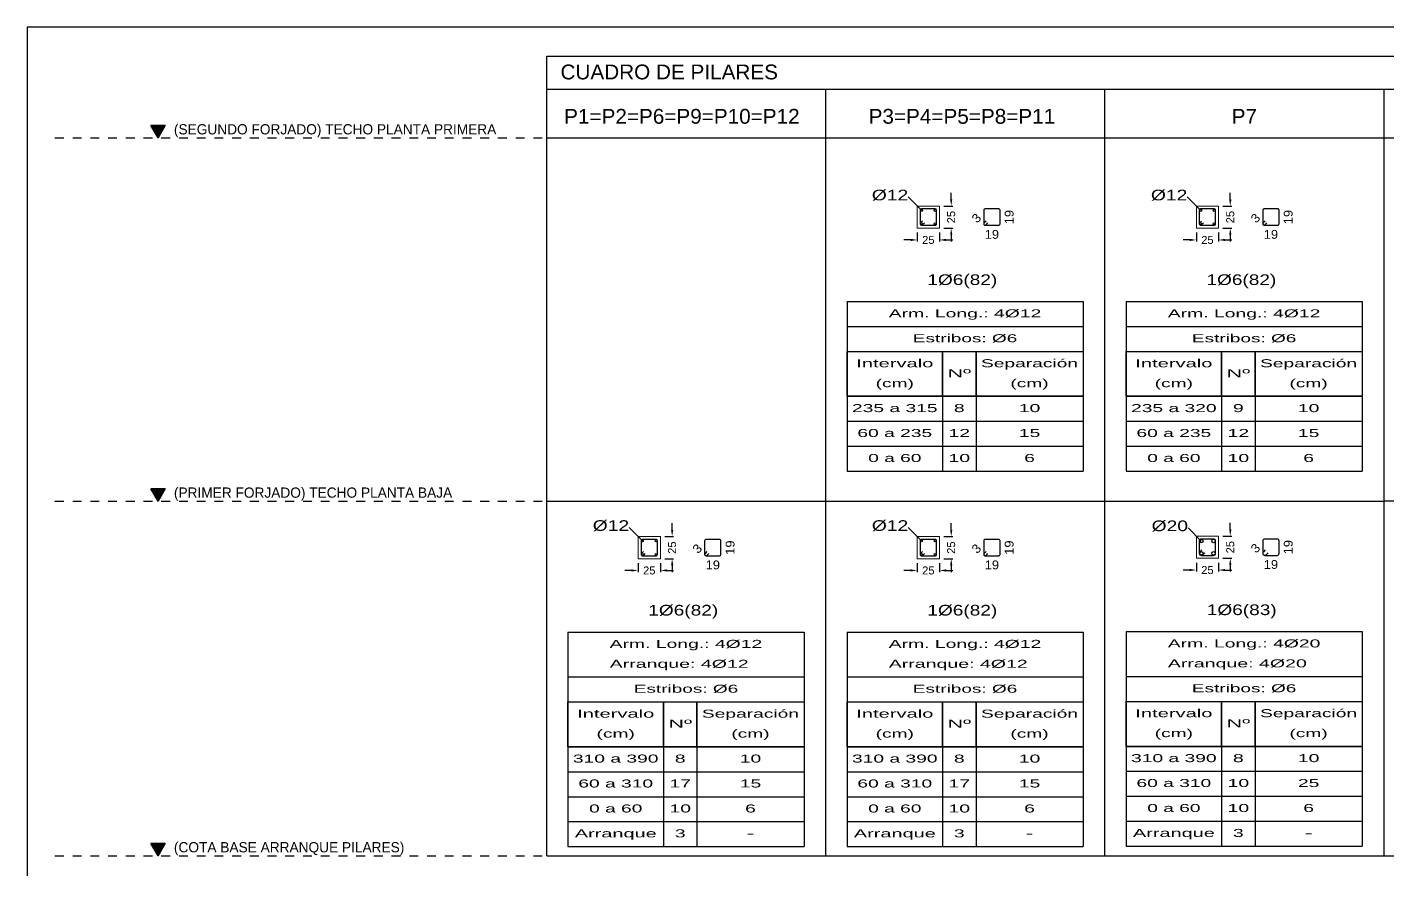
# Model space of a CAD drawing. Extents: x 2455 to 9764, y -806 to 181.
# Drawn here: x 4817.72 to 4833.08, y -488.12 to -478.61 of the extents above; entities that cross this region are included whole.
import ezdxf
from ezdxf.enums import TextEntityAlignment as Align

# ---------------------------------------------------------------- set-up
doc = ezdxf.new("R2010")
doc.units = 0
doc.header["$LTSCALE"] = 0.2
doc.header["$MEASUREMENT"] = 0
doc.linetypes.add('PUNTOS2', pattern=[0.125, 0, -0.125])
doc.linetypes.add('RAYITAS', pattern=[0.375, 0.25, -0.125])
doc.layers.add('01_cartela', color=6, linetype='CONTINUOUS', plot=False)
for name, color, linetype in [('01_cotas', 4, 'CONTINUOUS'), ('01_proyección', 4, 'RAYITAS'), ('01_textos', 7, 'CONTINUOUS'), ('ARM_LONGITUDINAL_Ø12', 4, 'CONTINUOUS'), ('ARM_TRANSVERSAL_REFERENCIA', 4, 'CONTINUOUS'), ('ARM_TRANSVERSAL_Ø6', 4, 'CONTINUOUS'), ('CUADRO_LINEAS', 7, 'CONTINUOUS'), ('PILCPSECC_ARM_LONG_REFERENCIA', 106, 'CONTINUOUS')]:
    doc.layers.add(name, color=color, linetype=linetype)
for name, color, linetype, lineweight in [('SECC_COTAS', 2, 'CONTINUOUS', 9), ('SECC_HORMIGON', 1, 'CONTINUOUS', 9), ('SECC_TEXTO_DE_COTAS', 122, 'CONTINUOUS', 9)]:
    doc.layers.add(name, color=color, linetype=linetype, lineweight=lineweight)
doc.styles.add('Century Gothic', font='', dxfattribs={"height": 2})
doc.styles.add('Estilo1', font='swissel.ttf')
doc.styles.add('NIEVES2', font='sanss___.ttf')
doc.styles.add('ROMANS', font='romans')
doc.styles.get('Century Gothic').set_extended_font_data('Century Gothic')
doc.dimstyles.new('DECIMAL-50', dxfattribs={"dimtxt": 0.08, "dimasz": 0.15, "dimexe": 0.05, "dimexo": 0.05, "dimgap": 0.09, "dimtad": 0, "dimzin": 0, "dimdsep": 46, "dimtxsty": 'ROMANS', "dimblk": 'DOTSMALL', "dimcen": 0.09, "dimclrt": 7, "dimadec": 0, "dimazin": 0, "dimtfac": 1.38, "dimtix": 1, "dimtofl": 0, "dimtmove": 2, "dimatfit": 3, "dimldrblk": 'OBLIQUE', "dimfxl": 1, "dimtolj": 1, "dimtzin": 0, "dimarcsym": 0})

# ---------------------------------------------------------------- blocks, each defined once
blk = doc.blocks.new('*D752')
at = {"layer": '01_cotas', "color": 0, "linetype": 'PUNTOS2', "lineweight": -2, "transparency": 16777216}
for p, q in [((4824.615, -484.659), (4824.615, -484.792)), ((4824.865, -484.659), (4824.865, -484.792))]:
    blk.add_line(p, q, dxfattribs=at)
at = {"layer": '01_cotas', "color": 0, "lineweight": -2, "transparency": 16777216}
for p, q in [((4824.54, -484.742), (4824.465, -484.742)), ((4824.94, -484.742), (4825.015, -484.742))]:
    blk.add_line(p, q, dxfattribs=at)
at = {"layer": '01_cotas', "color": 0, "transparency": 16777216}
for points in [[(4824.54, -484.729), (4824.54, -484.754), (4824.615, -484.742)], [(4824.94, -484.729), (4824.94, -484.754), (4824.865, -484.742)]]:
    blk.add_solid(points, dxfattribs=at)
at = {"layer": '01_cotas', "color": 5, "transparency": 16777216, "insert": (4824.74, -484.742), "char_height": 0.09, "attachment_point": 5, "style": 'Estilo1'}
blk.add_mtext('\\A1;25', dxfattribs=at)
blk = doc.blocks.new('*D753')
at = {"layer": '01_cotas', "color": 0, "lineweight": -2, "transparency": 16777216}
for p, q in [((4824.998, -484.284), (4824.998, -484.209)), ((4824.998, -484.684), (4824.998, -484.759))]:
    blk.add_line(p, q, dxfattribs=at)
at = {"layer": '01_cotas', "color": 0, "linetype": 'PUNTOS2', "lineweight": -2, "transparency": 16777216}
for p, q in [((4824.915, -484.359), (4825.048, -484.359)), ((4824.915, -484.609), (4825.048, -484.609))]:
    blk.add_line(p, q, dxfattribs=at)
at = {"layer": '01_cotas', "color": 0, "transparency": 16777216}
for points in [[(4824.986, -484.284), (4825.011, -484.284), (4824.998, -484.359)], [(4824.986, -484.684), (4825.011, -484.684), (4824.998, -484.609)]]:
    blk.add_solid(points, dxfattribs=at)
at = {"layer": '01_cotas', "color": 5, "transparency": 16777216, "insert": (4824.998, -484.484), "char_height": 0.09, "attachment_point": 5, "rotation": 90, "style": 'Estilo1'}
blk.add_mtext('\\A1;25', dxfattribs=at)
blk = doc.blocks.new('*D754')
at = {"layer": '01_cotas', "color": 0, "linetype": 'PUNTOS2', "lineweight": -2, "transparency": 16777216}
for p, q in [((4827.765, -484.659), (4827.765, -484.792)), ((4828.015, -484.659), (4828.015, -484.792))]:
    blk.add_line(p, q, dxfattribs=at)
at = {"layer": '01_cotas', "color": 0, "lineweight": -2, "transparency": 16777216}
for p, q in [((4827.69, -484.742), (4827.615, -484.742)), ((4828.09, -484.742), (4828.165, -484.742))]:
    blk.add_line(p, q, dxfattribs=at)
at = {"layer": '01_cotas', "color": 0, "transparency": 16777216}
for points in [[(4827.69, -484.729), (4827.69, -484.754), (4827.765, -484.742)], [(4828.09, -484.729), (4828.09, -484.754), (4828.015, -484.742)]]:
    blk.add_solid(points, dxfattribs=at)
at = {"layer": '01_cotas', "color": 5, "transparency": 16777216, "insert": (4827.89, -484.742), "char_height": 0.09, "attachment_point": 5, "style": 'Estilo1'}
blk.add_mtext('\\A1;25', dxfattribs=at)
blk = doc.blocks.new('*D755')
at = {"layer": '01_cotas', "color": 0, "lineweight": -2, "transparency": 16777216}
for p, q in [((4828.148, -484.284), (4828.148, -484.209)), ((4828.148, -484.684), (4828.148, -484.759))]:
    blk.add_line(p, q, dxfattribs=at)
at = {"layer": '01_cotas', "color": 0, "linetype": 'PUNTOS2', "lineweight": -2, "transparency": 16777216}
for p, q in [((4828.065, -484.359), (4828.198, -484.359)), ((4828.065, -484.609), (4828.198, -484.609))]:
    blk.add_line(p, q, dxfattribs=at)
at = {"layer": '01_cotas', "color": 0, "transparency": 16777216}
for points in [[(4828.136, -484.284), (4828.161, -484.284), (4828.148, -484.359)], [(4828.136, -484.684), (4828.161, -484.684), (4828.148, -484.609)]]:
    blk.add_solid(points, dxfattribs=at)
at = {"layer": '01_cotas', "color": 5, "transparency": 16777216, "insert": (4828.148, -484.484), "char_height": 0.09, "attachment_point": 5, "rotation": 90, "style": 'Estilo1'}
blk.add_mtext('\\A1;25', dxfattribs=at)
blk = doc.blocks.new('*D756')
at = {"layer": '01_cotas', "color": 0, "linetype": 'PUNTOS2', "lineweight": -2, "transparency": 16777216}
for p, q in [((4830.915, -484.654), (4830.915, -484.787)), ((4831.165, -484.654), (4831.165, -484.787))]:
    blk.add_line(p, q, dxfattribs=at)
at = {"layer": '01_cotas', "color": 0, "lineweight": -2, "transparency": 16777216}
for p, q in [((4830.84, -484.737), (4830.765, -484.737)), ((4831.24, -484.737), (4831.315, -484.737))]:
    blk.add_line(p, q, dxfattribs=at)
at = {"layer": '01_cotas', "color": 0, "transparency": 16777216}
for points in [[(4830.84, -484.724), (4830.84, -484.749), (4830.915, -484.737)], [(4831.24, -484.724), (4831.24, -484.749), (4831.165, -484.737)]]:
    blk.add_solid(points, dxfattribs=at)
at = {"layer": '01_cotas', "color": 5, "transparency": 16777216, "insert": (4831.04, -484.737), "char_height": 0.09, "attachment_point": 5, "style": 'Estilo1'}
blk.add_mtext('\\A1;25', dxfattribs=at)
blk = doc.blocks.new('*D757')
at = {"layer": '01_cotas', "color": 0, "lineweight": -2, "transparency": 16777216}
for p, q in [((4831.298, -484.279), (4831.298, -484.204)), ((4831.298, -484.679), (4831.298, -484.754))]:
    blk.add_line(p, q, dxfattribs=at)
at = {"layer": '01_cotas', "color": 0, "linetype": 'PUNTOS2', "lineweight": -2, "transparency": 16777216}
for p, q in [((4831.215, -484.354), (4831.348, -484.354)), ((4831.215, -484.604), (4831.348, -484.604))]:
    blk.add_line(p, q, dxfattribs=at)
at = {"layer": '01_cotas', "color": 0, "transparency": 16777216}
for points in [[(4831.286, -484.279), (4831.311, -484.279), (4831.298, -484.354)], [(4831.286, -484.679), (4831.311, -484.679), (4831.298, -484.604)]]:
    blk.add_solid(points, dxfattribs=at)
at = {"layer": '01_cotas', "color": 5, "transparency": 16777216, "insert": (4831.298, -484.479), "char_height": 0.09, "attachment_point": 5, "rotation": 90, "style": 'Estilo1'}
blk.add_mtext('\\A1;25', dxfattribs=at)
blk = doc.blocks.new('*D758')
at = {"layer": '01_cotas', "color": 0, "linetype": 'PUNTOS2', "lineweight": -2, "transparency": 16777216}
for p, q in [((4827.765, -480.93), (4827.765, -481.063)), ((4828.015, -480.93), (4828.015, -481.063))]:
    blk.add_line(p, q, dxfattribs=at)
at = {"layer": '01_cotas', "color": 0, "lineweight": -2, "transparency": 16777216}
for p, q in [((4827.69, -481.013), (4827.615, -481.013)), ((4828.09, -481.013), (4828.165, -481.013))]:
    blk.add_line(p, q, dxfattribs=at)
at = {"layer": '01_cotas', "color": 0, "transparency": 16777216}
for points in [[(4827.69, -481), (4827.69, -481.025), (4827.765, -481.013)], [(4828.09, -481), (4828.09, -481.025), (4828.015, -481.013)]]:
    blk.add_solid(points, dxfattribs=at)
at = {"layer": '01_cotas', "color": 5, "transparency": 16777216, "insert": (4827.89, -481.013), "char_height": 0.09, "attachment_point": 5, "style": 'Estilo1'}
blk.add_mtext('\\A1;25', dxfattribs=at)
blk = doc.blocks.new('*D759')
at = {"layer": '01_cotas', "color": 0, "lineweight": -2, "transparency": 16777216}
for p, q in [((4828.148, -480.555), (4828.148, -480.48)), ((4828.148, -480.955), (4828.148, -481.03))]:
    blk.add_line(p, q, dxfattribs=at)
at = {"layer": '01_cotas', "color": 0, "linetype": 'PUNTOS2', "lineweight": -2, "transparency": 16777216}
for p, q in [((4828.065, -480.63), (4828.198, -480.63)), ((4828.065, -480.88), (4828.198, -480.88))]:
    blk.add_line(p, q, dxfattribs=at)
at = {"layer": '01_cotas', "color": 0, "transparency": 16777216}
for points in [[(4828.136, -480.555), (4828.161, -480.555), (4828.148, -480.63)], [(4828.136, -480.955), (4828.161, -480.955), (4828.148, -480.88)]]:
    blk.add_solid(points, dxfattribs=at)
at = {"layer": '01_cotas', "color": 5, "transparency": 16777216, "insert": (4828.148, -480.755), "char_height": 0.09, "attachment_point": 5, "rotation": 90, "style": 'Estilo1'}
blk.add_mtext('\\A1;25', dxfattribs=at)
blk = doc.blocks.new('*D760')
at = {"layer": '01_cotas', "color": 0, "linetype": 'PUNTOS2', "lineweight": -2, "transparency": 16777216}
for p, q in [((4830.915, -480.93), (4830.915, -481.063)), ((4831.165, -480.93), (4831.165, -481.063))]:
    blk.add_line(p, q, dxfattribs=at)
at = {"layer": '01_cotas', "color": 0, "lineweight": -2, "transparency": 16777216}
for p, q in [((4830.84, -481.013), (4830.765, -481.013)), ((4831.24, -481.013), (4831.315, -481.013))]:
    blk.add_line(p, q, dxfattribs=at)
at = {"layer": '01_cotas', "color": 0, "transparency": 16777216}
for points in [[(4830.84, -481), (4830.84, -481.025), (4830.915, -481.013)], [(4831.24, -481), (4831.24, -481.025), (4831.165, -481.013)]]:
    blk.add_solid(points, dxfattribs=at)
at = {"layer": '01_cotas', "color": 5, "transparency": 16777216, "insert": (4831.04, -481.013), "char_height": 0.09, "attachment_point": 5, "style": 'Estilo1'}
blk.add_mtext('\\A1;25', dxfattribs=at)
blk = doc.blocks.new('*D761')
at = {"layer": '01_cotas', "color": 0, "lineweight": -2, "transparency": 16777216}
for p, q in [((4831.298, -480.555), (4831.298, -480.48)), ((4831.298, -480.955), (4831.298, -481.03))]:
    blk.add_line(p, q, dxfattribs=at)
at = {"layer": '01_cotas', "color": 0, "linetype": 'PUNTOS2', "lineweight": -2, "transparency": 16777216}
for p, q in [((4831.215, -480.63), (4831.348, -480.63)), ((4831.215, -480.88), (4831.348, -480.88))]:
    blk.add_line(p, q, dxfattribs=at)
at = {"layer": '01_cotas', "color": 0, "transparency": 16777216}
for points in [[(4831.286, -480.555), (4831.311, -480.555), (4831.298, -480.63)], [(4831.286, -480.955), (4831.311, -480.955), (4831.298, -480.88)]]:
    blk.add_solid(points, dxfattribs=at)
at = {"layer": '01_cotas', "color": 5, "transparency": 16777216, "insert": (4831.298, -480.755), "char_height": 0.09, "attachment_point": 5, "rotation": 90, "style": 'Estilo1'}
blk.add_mtext('\\A1;25', dxfattribs=at)

msp = doc.modelspace()

# ---------------------------------------------------------------- hatches: boundary and pattern name
at = {"layer": '01_textos', "ltscale": 0.01}
for points in [[(4819.195, -479.861), (4819.114, -479.721), (4819.275, -479.721)], [(4819.195, -479.861), (4819.114, -479.721), (4819.275, -479.721)], [(4819.195, -479.861), (4819.275, -479.721), (4819.114, -479.721)], [(4819.195, -483.96), (4819.114, -483.82), (4819.275, -483.82)], [(4819.195, -483.96), (4819.114, -483.82), (4819.275, -483.82)], [(4819.195, -483.96), (4819.275, -483.82), (4819.114, -483.82)], [(4819.195, -487.961), (4819.114, -487.821), (4819.275, -487.821)], [(4819.195, -487.961), (4819.114, -487.821), (4819.275, -487.821)], [(4819.195, -487.961), (4819.275, -487.821), (4819.114, -487.821)]]:
    msp.add_hatch(color=120, dxfattribs=at).paths.add_polyline_path(points)

# ---------------------------------------------------------------- linework, layer by layer
at = {"layer": '01_cartela', "color": 3}
msp.add_lwpolyline([(4817.719, -478.613), (4817.719, -500.148), (4848.357, -500.148), (4848.357, -478.613)], close=True, dxfattribs=at)
at = {"layer": '01_proyección', "color": 120}
for p, q in [((4818.032, -479.861), (4823.584, -479.861)), ((4818.032, -483.96), (4823.584, -483.96)), ((4818.032, -487.961), (4823.584, -487.961))]:
    msp.add_line(p, q, dxfattribs=at)
at = {"layer": '01_textos', "color": 120, "ltscale": 0.01}
for points in [[(4819.195, -479.861), (4819.114, -479.721), (4819.275, -479.721)], [(4819.195, -479.861), (4819.275, -479.721), (4819.114, -479.721)], [(4819.195, -483.96), (4819.114, -483.82), (4819.275, -483.82)], [(4819.195, -483.96), (4819.275, -483.82), (4819.114, -483.82)], [(4819.195, -487.961), (4819.114, -487.821), (4819.275, -487.821)], [(4819.195, -487.961), (4819.275, -487.821), (4819.114, -487.821)]]:
    msp.add_lwpolyline(points, close=True, dxfattribs=at)
at = {"layer": 'ARM_LONGITUDINAL_Ø12'}
for centre in [(4827.813, -480.678), (4827.967, -480.678), (4830.963, -480.678), (4831.117, -480.678), (4827.813, -480.832), (4827.967, -480.832), (4830.963, -480.832), (4831.117, -480.832), (4824.663, -484.407), (4824.817, -484.407), (4827.813, -484.407), (4827.967, -484.407), (4824.663, -484.561), (4824.817, -484.561), (4827.813, -484.561), (4827.967, -484.561)]:
    msp.add_circle(centre, 0.012, dxfattribs=at)
at = {"layer": 'ARM_TRANSVERSAL_REFERENCIA', "color": 5}
for p, q in [((4826.972, -481.708), (4829.637, -481.708)), ((4826.972, -481.708), (4826.972, -483.621)), ((4829.637, -481.708), (4829.637, -483.621)), ((4830.122, -481.708), (4832.787, -481.708)), ((4830.122, -481.708), (4830.122, -483.621)), ((4832.787, -481.708), (4832.787, -483.621)), ((4826.972, -481.989), (4829.637, -481.989)), ((4830.122, -481.989), (4832.787, -481.989)), ((4826.972, -482.271), (4829.637, -482.271)), ((4826.972, -482.271), (4826.972, -483.621)), ((4826.972, -482.271), (4829.637, -482.271)), ((4828.05, -482.271), (4828.05, -483.621)), ((4828.428, -482.271), (4828.428, -483.621)), ((4829.637, -482.271), (4829.637, -483.621)), ((4830.122, -482.271), (4832.787, -482.271)), ((4830.122, -482.271), (4830.122, -483.621)), ((4830.122, -482.271), (4832.787, -482.271)), ((4831.2, -482.271), (4831.2, -483.621)), ((4831.578, -482.271), (4831.578, -483.621)), ((4832.787, -482.271), (4832.787, -483.621)), ((4826.972, -482.777), (4829.637, -482.777)), ((4830.122, -482.777), (4832.787, -482.777)), ((4826.972, -483.059), (4829.637, -483.059)), ((4830.122, -483.059), (4832.787, -483.059)), ((4826.972, -483.34), (4829.637, -483.34)), ((4830.122, -483.34), (4832.787, -483.34)), ((4826.972, -483.621), (4829.637, -483.621)), ((4826.972, -483.621), (4829.637, -483.621)), ((4830.122, -483.621), (4832.787, -483.621)), ((4830.122, -483.621), (4832.787, -483.621)), ((4823.822, -485.437), (4826.487, -485.437)), ((4823.822, -485.437), (4823.822, -487.856)), ((4826.487, -485.437), (4826.487, -487.856)), ((4826.972, -485.437), (4829.637, -485.437)), ((4826.972, -485.437), (4826.972, -487.856)), ((4829.637, -485.437), (4829.637, -487.856)), ((4830.122, -485.432), (4832.787, -485.432)), ((4830.122, -485.432), (4830.122, -487.851)), ((4832.787, -485.432), (4832.787, -487.851)), ((4823.822, -485.943), (4826.487, -485.943)), ((4826.972, -485.943), (4829.637, -485.943)), ((4830.122, -485.938), (4832.787, -485.938)), ((4823.822, -486.225), (4826.487, -486.225)), ((4823.822, -486.225), (4823.822, -487.856)), ((4823.822, -486.225), (4826.487, -486.225)), ((4824.9, -486.225), (4824.9, -487.856)), ((4825.278, -486.225), (4825.278, -487.856)), ((4826.487, -486.225), (4826.487, -487.856)), ((4826.972, -486.225), (4829.637, -486.225)), ((4826.972, -486.225), (4826.972, -487.856)), ((4826.972, -486.225), (4829.637, -486.225)), ((4828.05, -486.225), (4828.05, -487.856)), ((4828.428, -486.225), (4828.428, -487.856)), ((4829.637, -486.225), (4829.637, -487.856)), ((4830.122, -486.22), (4832.787, -486.22)), ((4830.122, -486.22), (4830.122, -487.851)), ((4830.122, -486.22), (4832.787, -486.22)), ((4831.2, -486.22), (4831.2, -487.851)), ((4831.578, -486.22), (4831.578, -487.851)), ((4832.787, -486.22), (4832.787, -487.851)), ((4823.822, -486.731), (4826.487, -486.731)), ((4826.972, -486.731), (4829.637, -486.731)), ((4830.122, -486.726), (4832.787, -486.726)), ((4823.822, -487.012), (4826.487, -487.012)), ((4826.972, -487.012), (4829.637, -487.012)), ((4830.122, -487.007), (4832.787, -487.007)), ((4830.122, -487.289), (4832.787, -487.289)), ((4823.822, -487.294), (4826.487, -487.294)), ((4826.972, -487.294), (4829.637, -487.294)), ((4823.822, -487.575), (4826.487, -487.575)), ((4826.972, -487.575), (4829.637, -487.575)), ((4830.122, -487.57), (4832.787, -487.57)), ((4823.822, -487.856), (4826.487, -487.856)), ((4823.822, -487.856), (4826.487, -487.856)), ((4826.972, -487.856), (4829.637, -487.856)), ((4826.972, -487.856), (4829.637, -487.856)), ((4830.122, -487.851), (4832.787, -487.851)), ((4830.122, -487.851), (4832.787, -487.851))]:
    msp.add_line(p, q, dxfattribs=at)
for points in [[(4826.972, -482.271), (4828.05, -482.271), (4828.05, -482.777), (4826.972, -482.777)], [(4828.05, -482.271), (4828.428, -482.271), (4828.428, -482.777), (4828.05, -482.777)], [(4828.428, -482.271), (4829.637, -482.271), (4829.637, -482.777), (4828.428, -482.777)], [(4830.122, -482.271), (4831.2, -482.271), (4831.2, -482.777), (4830.122, -482.777)], [(4831.2, -482.271), (4831.578, -482.271), (4831.578, -482.777), (4831.2, -482.777)], [(4831.578, -482.271), (4832.787, -482.271), (4832.787, -482.777), (4831.578, -482.777)], [(4823.822, -486.225), (4824.9, -486.225), (4824.9, -486.731), (4823.822, -486.731)], [(4824.9, -486.225), (4825.278, -486.225), (4825.278, -486.731), (4824.9, -486.731)], [(4825.278, -486.225), (4826.487, -486.225), (4826.487, -486.731), (4825.278, -486.731)], [(4826.972, -486.225), (4828.05, -486.225), (4828.05, -486.731), (4826.972, -486.731)], [(4828.05, -486.225), (4828.428, -486.225), (4828.428, -486.731), (4828.05, -486.731)], [(4828.428, -486.225), (4829.637, -486.225), (4829.637, -486.731), (4828.428, -486.731)], [(4830.122, -486.22), (4831.2, -486.22), (4831.2, -486.726), (4830.122, -486.726)], [(4831.2, -486.22), (4831.578, -486.22), (4831.578, -486.726), (4831.2, -486.726)], [(4831.578, -486.22), (4832.787, -486.22), (4832.787, -486.726), (4831.578, -486.726)]]:
    msp.add_lwpolyline(points, close=True, dxfattribs=at)
at = {"layer": 'ARM_TRANSVERSAL_Ø6'}
for points in [[(4827.824, -480.8), (4827.803, -480.821), (4827.801, -480.824), (4827.799, -480.826), (4827.799, -480.829), (4827.798, -480.832), (4827.799, -480.835), (4827.799, -480.838), (4827.801, -480.84), (4827.803, -480.842), (4827.805, -480.844), (4827.808, -480.846), (4827.81, -480.847), (4827.813, -480.847), (4827.967, -480.847), (4827.973, -480.846), (4827.978, -480.842), (4827.981, -480.838), (4827.982, -480.832), (4827.982, -480.678), (4827.981, -480.672), (4827.978, -480.667), (4827.973, -480.664), (4827.967, -480.663), (4827.813, -480.663), (4827.808, -480.664), (4827.803, -480.667), (4827.799, -480.672), (4827.798, -480.678), (4827.798, -480.832), (4827.799, -480.835), (4827.799, -480.838), (4827.801, -480.84), (4827.803, -480.842), (4827.805, -480.844), (4827.808, -480.846), (4827.81, -480.847), (4827.813, -480.847), (4827.816, -480.847), (4827.819, -480.846), (4827.822, -480.844), (4827.824, -480.842), (4827.845, -480.821)], [(4828.541, -480.8), (4828.52, -480.821), (4828.518, -480.824), (4828.516, -480.826), (4828.516, -480.829), (4828.515, -480.832), (4828.516, -480.835), (4828.516, -480.838), (4828.518, -480.84), (4828.52, -480.842), (4828.522, -480.844), (4828.525, -480.846), (4828.527, -480.847), (4828.53, -480.847), (4828.684, -480.847), (4828.69, -480.846), (4828.695, -480.842), (4828.698, -480.838), (4828.699, -480.832), (4828.699, -480.678), (4828.698, -480.672), (4828.695, -480.667), (4828.69, -480.664), (4828.684, -480.663), (4828.53, -480.663), (4828.525, -480.664), (4828.52, -480.667), (4828.516, -480.672), (4828.515, -480.678), (4828.515, -480.832), (4828.516, -480.835), (4828.516, -480.838), (4828.518, -480.84), (4828.52, -480.842), (4828.522, -480.844), (4828.525, -480.846), (4828.527, -480.847), (4828.53, -480.847), (4828.533, -480.847), (4828.536, -480.846), (4828.539, -480.844), (4828.541, -480.842), (4828.562, -480.821)], [(4830.974, -480.8), (4830.953, -480.821), (4830.951, -480.824), (4830.949, -480.826), (4830.949, -480.829), (4830.948, -480.832), (4830.949, -480.835), (4830.949, -480.838), (4830.951, -480.84), (4830.953, -480.842), (4830.955, -480.844), (4830.958, -480.846), (4830.96, -480.847), (4830.963, -480.847), (4831.117, -480.847), (4831.123, -480.846), (4831.128, -480.842), (4831.131, -480.838), (4831.132, -480.832), (4831.132, -480.678), (4831.131, -480.672), (4831.128, -480.667), (4831.123, -480.664), (4831.117, -480.663), (4830.963, -480.663), (4830.958, -480.664), (4830.953, -480.667), (4830.949, -480.672), (4830.948, -480.678), (4830.948, -480.832), (4830.949, -480.835), (4830.949, -480.838), (4830.951, -480.84), (4830.953, -480.842), (4830.955, -480.844), (4830.958, -480.846), (4830.96, -480.847), (4830.963, -480.847), (4830.966, -480.847), (4830.969, -480.846), (4830.972, -480.844), (4830.974, -480.842), (4830.995, -480.821)], [(4831.691, -480.8), (4831.67, -480.821), (4831.668, -480.824), (4831.666, -480.826), (4831.666, -480.829), (4831.665, -480.832), (4831.666, -480.835), (4831.666, -480.838), (4831.668, -480.84), (4831.67, -480.842), (4831.672, -480.844), (4831.675, -480.846), (4831.677, -480.847), (4831.68, -480.847), (4831.834, -480.847), (4831.84, -480.846), (4831.845, -480.842), (4831.848, -480.838), (4831.849, -480.832), (4831.849, -480.678), (4831.848, -480.672), (4831.845, -480.667), (4831.84, -480.664), (4831.834, -480.663), (4831.68, -480.663), (4831.675, -480.664), (4831.67, -480.667), (4831.666, -480.672), (4831.665, -480.678), (4831.665, -480.832), (4831.666, -480.835), (4831.666, -480.838), (4831.668, -480.84), (4831.67, -480.842), (4831.672, -480.844), (4831.675, -480.846), (4831.677, -480.847), (4831.68, -480.847), (4831.683, -480.847), (4831.686, -480.846), (4831.689, -480.844), (4831.691, -480.842), (4831.712, -480.821)], [(4824.674, -484.529), (4824.653, -484.55), (4824.651, -484.552), (4824.649, -484.555), (4824.649, -484.558), (4824.648, -484.561), (4824.649, -484.564), (4824.649, -484.566), (4824.651, -484.569), (4824.653, -484.571), (4824.655, -484.573), (4824.658, -484.574), (4824.66, -484.575), (4824.663, -484.576), (4824.817, -484.576), (4824.823, -484.574), (4824.828, -484.571), (4824.831, -484.566), (4824.832, -484.561), (4824.832, -484.407), (4824.831, -484.401), (4824.828, -484.396), (4824.823, -484.393), (4824.817, -484.392), (4824.663, -484.392), (4824.658, -484.393), (4824.653, -484.396), (4824.649, -484.401), (4824.648, -484.407), (4824.648, -484.561), (4824.649, -484.564), (4824.649, -484.566), (4824.651, -484.569), (4824.653, -484.571), (4824.655, -484.573), (4824.658, -484.574), (4824.66, -484.575), (4824.663, -484.576), (4824.666, -484.575), (4824.669, -484.574), (4824.672, -484.573), (4824.674, -484.571), (4824.695, -484.55)], [(4825.391, -484.529), (4825.37, -484.55), (4825.368, -484.552), (4825.366, -484.555), (4825.366, -484.558), (4825.365, -484.561), (4825.366, -484.564), (4825.366, -484.566), (4825.368, -484.569), (4825.37, -484.571), (4825.372, -484.573), (4825.375, -484.574), (4825.377, -484.575), (4825.38, -484.576), (4825.534, -484.576), (4825.54, -484.574), (4825.545, -484.571), (4825.548, -484.566), (4825.549, -484.561), (4825.549, -484.407), (4825.548, -484.401), (4825.545, -484.396), (4825.54, -484.393), (4825.534, -484.392), (4825.38, -484.392), (4825.375, -484.393), (4825.37, -484.396), (4825.366, -484.401), (4825.365, -484.407), (4825.365, -484.561), (4825.366, -484.564), (4825.366, -484.566), (4825.368, -484.569), (4825.37, -484.571), (4825.372, -484.573), (4825.375, -484.574), (4825.377, -484.575), (4825.38, -484.576), (4825.383, -484.575), (4825.386, -484.574), (4825.389, -484.573), (4825.391, -484.571), (4825.412, -484.55)], [(4827.824, -484.529), (4827.803, -484.55), (4827.801, -484.552), (4827.799, -484.555), (4827.799, -484.558), (4827.798, -484.561), (4827.799, -484.564), (4827.799, -484.566), (4827.801, -484.569), (4827.803, -484.571), (4827.805, -484.573), (4827.808, -484.574), (4827.81, -484.575), (4827.813, -484.576), (4827.967, -484.576), (4827.973, -484.574), (4827.978, -484.571), (4827.981, -484.566), (4827.982, -484.561), (4827.982, -484.407), (4827.981, -484.401), (4827.978, -484.396), (4827.973, -484.393), (4827.967, -484.392), (4827.813, -484.392), (4827.808, -484.393), (4827.803, -484.396), (4827.799, -484.401), (4827.798, -484.407), (4827.798, -484.561), (4827.799, -484.564), (4827.799, -484.566), (4827.801, -484.569), (4827.803, -484.571), (4827.805, -484.573), (4827.808, -484.574), (4827.81, -484.575), (4827.813, -484.576), (4827.816, -484.575), (4827.819, -484.574), (4827.822, -484.573), (4827.824, -484.571), (4827.845, -484.55)], [(4828.541, -484.529), (4828.52, -484.55), (4828.518, -484.552), (4828.516, -484.555), (4828.516, -484.558), (4828.515, -484.561), (4828.516, -484.564), (4828.516, -484.566), (4828.518, -484.569), (4828.52, -484.571), (4828.522, -484.573), (4828.525, -484.574), (4828.527, -484.575), (4828.53, -484.576), (4828.684, -484.576), (4828.69, -484.574), (4828.695, -484.571), (4828.698, -484.566), (4828.699, -484.561), (4828.699, -484.407), (4828.698, -484.401), (4828.695, -484.396), (4828.69, -484.393), (4828.684, -484.392), (4828.53, -484.392), (4828.525, -484.393), (4828.52, -484.396), (4828.516, -484.401), (4828.515, -484.407), (4828.515, -484.561), (4828.516, -484.564), (4828.516, -484.566), (4828.518, -484.569), (4828.52, -484.571), (4828.522, -484.573), (4828.525, -484.574), (4828.527, -484.575), (4828.53, -484.576), (4828.533, -484.575), (4828.536, -484.574), (4828.539, -484.573), (4828.541, -484.571), (4828.562, -484.55)], [(4830.976, -484.51), (4830.955, -484.531), (4830.952, -484.535), (4830.95, -484.539), (4830.949, -484.543), (4830.948, -484.548), (4830.949, -484.552), (4830.95, -484.556), (4830.952, -484.56), (4830.955, -484.564), (4830.959, -484.567), (4830.962, -484.569), (4830.967, -484.57), (4830.971, -484.571), (4831.109, -484.571), (4831.118, -484.569), (4831.126, -484.564), (4831.131, -484.556), (4831.132, -484.548), (4831.132, -484.41), (4831.131, -484.401), (4831.126, -484.393), (4831.118, -484.388), (4831.109, -484.387), (4830.971, -484.387), (4830.962, -484.388), (4830.955, -484.393), (4830.95, -484.401), (4830.948, -484.41), (4830.948, -484.548), (4830.949, -484.552), (4830.95, -484.556), (4830.952, -484.56), (4830.955, -484.564), (4830.959, -484.567), (4830.962, -484.569), (4830.967, -484.57), (4830.971, -484.571), (4830.976, -484.57), (4830.98, -484.569), (4830.984, -484.567), (4830.988, -484.564), (4831.009, -484.543)], [(4831.693, -484.51), (4831.672, -484.531), (4831.669, -484.535), (4831.667, -484.539), (4831.666, -484.543), (4831.665, -484.548), (4831.666, -484.552), (4831.667, -484.556), (4831.669, -484.56), (4831.672, -484.564), (4831.676, -484.567), (4831.679, -484.569), (4831.684, -484.57), (4831.688, -484.571), (4831.826, -484.571), (4831.835, -484.569), (4831.843, -484.564), (4831.848, -484.556), (4831.849, -484.548), (4831.849, -484.41), (4831.848, -484.401), (4831.843, -484.393), (4831.835, -484.388), (4831.826, -484.387), (4831.688, -484.387), (4831.679, -484.388), (4831.672, -484.393), (4831.667, -484.401), (4831.665, -484.41), (4831.665, -484.548), (4831.666, -484.552), (4831.667, -484.556), (4831.669, -484.56), (4831.672, -484.564), (4831.676, -484.567), (4831.679, -484.569), (4831.684, -484.57), (4831.688, -484.571), (4831.693, -484.57), (4831.697, -484.569), (4831.701, -484.567), (4831.705, -484.564), (4831.726, -484.543)]]:
    msp.add_lwpolyline(points, dxfattribs=at)
for centre in [(4830.971, -484.41), (4831.109, -484.41), (4830.971, -484.548), (4831.109, -484.548)]:
    msp.add_circle(centre, 0.02, dxfattribs=at)
at = {"layer": 'CUADRO_LINEAS'}
for p, q in [((4826.734, -479.861), (4826.734, -479.311)), ((4826.734, -479.311), (4829.884, -479.311)), ((4829.884, -479.861), (4829.884, -479.311)), ((4829.884, -479.311), (4833.034, -479.311)), ((4833.034, -479.861), (4833.034, -479.311)), ((4833.034, -479.311), (4836.311, -479.311)), ((4823.584, -479.861), (4826.734, -479.861)), ((4826.734, -479.861), (4829.884, -479.861)), ((4826.734, -483.96), (4826.734, -479.861)), ((4826.734, -479.861), (4829.884, -479.861)), ((4829.884, -479.861), (4833.034, -479.861)), ((4829.884, -483.96), (4829.884, -479.861)), ((4829.884, -479.861), (4833.034, -479.861)), ((4833.034, -479.861), (4836.311, -479.861)), ((4833.034, -483.96), (4833.034, -479.861)), ((4833.034, -479.861), (4836.314, -479.861)), ((4823.584, -487.961), (4823.584, -483.96)), ((4823.584, -483.96), (4826.734, -483.96)), ((4826.734, -487.961), (4826.734, -483.96)), ((4826.734, -483.96), (4829.884, -483.96)), ((4829.884, -487.961), (4829.884, -483.96)), ((4829.884, -483.96), (4833.034, -483.96)), ((4833.034, -487.961), (4833.034, -483.96))]:
    msp.add_line(p, q, dxfattribs=at)
for points in [[(4823.584, -483.96), (4823.584, -478.939), (4826.734, -478.939), (4829.884, -478.939), (4833.034, -478.939), (4836.314, -478.939), (4836.314, -483.96), (4833.034, -483.96)], [(4823.584, -479.861), (4823.584, -479.311), (4826.734, -479.311)], [(4823.584, -487.961), (4826.734, -487.961), (4829.884, -487.961), (4833.034, -487.961), (4836.314, -487.961)]]:
    msp.add_lwpolyline(points, dxfattribs=at)
at = {"layer": 'SECC_COTAS'}
for points in [[(4827.813, -480.678), (4827.663, -480.528)], [(4830.963, -480.678), (4830.813, -480.528)], [(4824.663, -484.407), (4824.513, -484.257)], [(4827.813, -484.407), (4827.663, -484.257)], [(4830.971, -484.41), (4830.821, -484.26)]]:
    msp.add_lwpolyline(points, dxfattribs=at)
at = {"layer": 'SECC_HORMIGON'}
for points in [[(4827.765, -480.88), (4828.015, -480.88), (4828.015, -480.63), (4827.765, -480.63), (4827.765, -480.88)], [(4830.915, -480.88), (4831.165, -480.88), (4831.165, -480.63), (4830.915, -480.63), (4830.915, -480.88)], [(4824.615, -484.609), (4824.865, -484.609), (4824.865, -484.359), (4824.615, -484.359), (4824.615, -484.609)], [(4827.765, -484.609), (4828.015, -484.609), (4828.015, -484.359), (4827.765, -484.359), (4827.765, -484.609)], [(4830.915, -484.604), (4831.165, -484.604), (4831.165, -484.354), (4830.915, -484.354), (4830.915, -484.604)]]:
    msp.add_lwpolyline(points, close=True, dxfattribs=at)

# ---------------------------------------------------------------- texts
at = {"layer": '01_textos', "color": 1, "style": 'Estilo1'}
msp.add_text('CUADRO DE PILARES', height=0.16736, dxfattribs=at).set_placement((4823.738, -479.201))
at = {"layer": '01_textos', "color": 1, "style": 'NIEVES2'}
for s, height, p in [('P1=P2=P6=P9=P10=P12', 0.16736, (4823.779, -479.752)), ('P3=P4=P5=P8=P11', 0.16736, (4827.216, -479.752)), ('P7', 0.1674, (4831.314, -479.752))]:
    msp.add_text(s, height=height, dxfattribs=at).set_placement(p, align=Align.BOTTOM_LEFT)
at = {"layer": '01_textos', "color": 120, "ltscale": 0.01, "style": 'Century Gothic'}
for s, p in [('  (SEGUNDO FORJADO) TECHO PLANTA PRIMERA', (4819.289, -479.822)), ('  (PRIMER FORJADO) TECHO PLANTA BAJA', (4819.289, -483.921)), ('  (COTA BASE ARRANQUE PILARES)', (4819.289, -487.922))]:
    msp.add_text(s, height=0.1155, dxfattribs=at).set_placement(p)
at = {"layer": 'ARM_TRANSVERSAL_REFERENCIA', "color": 5, "style": 'Estilo1'}
for s, height, width, p, p2 in [('Arm. Long.: 4%%c12', 0.09031, 1.496645, (4827.443, -481.886), (4829.165, -481.886)), ('Arm. Long.: 4%%c12', 0.09031, 1.496645, (4830.593, -481.886), (4832.315, -481.886)), ('Estribos: %%c6', 0.09031, 1.525263, (4827.715, -482.167), (4828.894, -482.167)), ('Estribos: %%c6', 0.09031, 1.525263, (4830.865, -482.167), (4832.044, -482.167)), ('Intervalo', 0.0903, 1.633548, (4827.076, -482.449), (4827.947, -482.449)), ('Separación', 0.0903, 1.504023, (4828.484, -482.449), (4829.58, -482.449)), ('Intervalo', 0.0903, 1.633548, (4830.226, -482.449), (4831.097, -482.449)), ('Separación', 0.0903, 1.504023, (4831.634, -482.449), (4832.73, -482.449)), ('Nº', 0.0903, 1.60449, (4828.106, -482.561), (4828.372, -482.561)), ('Nº', 0.0903, 1.60449, (4831.256, -482.561), (4831.522, -482.561)), ('(cm)', 0.0903, 1.517495, (4827.295, -482.674), (4827.727, -482.674)), ('(cm)', 0.0903, 1.517495, (4828.816, -482.674), (4829.248, -482.674)), ('(cm)', 0.0903, 1.517495, (4830.445, -482.674), (4830.877, -482.674)), ('(cm)', 0.0903, 1.517495, (4831.966, -482.674), (4832.398, -482.674)), ('235 a 315', 0.0903, 1.489498, (4827.028, -482.955), (4827.994, -482.955)), ('8', 0.0903, 1.500055, (4828.178, -482.955), (4828.3, -482.955)), ('10', 0.0903, 1.500055, (4828.911, -482.955), (4829.154, -482.955)), ('235 a 320', 0.0903, 1.489498, (4830.178, -482.955), (4831.144, -482.955)), ('9', 0.0903, 1.500055, (4831.328, -482.955), (4831.45, -482.955)), ('10', 0.0903, 1.500055, (4832.061, -482.955), (4832.304, -482.955)), ('60 a 235', 0.0903, 1.48799, (4827.089, -483.236), (4827.933, -483.236)), ('12', 0.0903, 1.500055, (4828.118, -483.236), (4828.361, -483.236)), ('15', 0.0903, 1.500055, (4828.911, -483.236), (4829.154, -483.236)), ('60 a 235', 0.0903, 1.48799, (4830.239, -483.236), (4831.083, -483.236)), ('12', 0.0903, 1.500055, (4831.268, -483.236), (4831.511, -483.236)), ('15', 0.0903, 1.500055, (4832.061, -483.236), (4832.304, -483.236)), ('0 a 60', 0.0903, 1.483165, (4827.211, -483.518), (4827.812, -483.518)), ('10', 0.0903, 1.500055, (4828.118, -483.518), (4828.361, -483.518)), ('6', 0.0903, 1.500055, (4828.972, -483.518), (4829.093, -483.518)), ('0 a 60', 0.0903, 1.483165, (4830.361, -483.518), (4830.962, -483.518)), ('10', 0.0903, 1.500055, (4831.268, -483.518), (4831.511, -483.518)), ('6', 0.0903, 1.500055, (4832.122, -483.518), (4832.243, -483.518)), ('Arm. Long.: 4%%c12', 0.09031, 1.496645, (4824.293, -485.615), (4826.015, -485.615)), ('Arm. Long.: 4%%c12', 0.09031, 1.496645, (4827.443, -485.615), (4829.165, -485.615)), ('Arm. Long.: 4%%c20', 0.09031, 1.496645, (4830.593, -485.61), (4832.315, -485.61)), ('Arranque: 4%%c12', 0.09031, 1.532272, (4824.293, -485.84), (4825.862, -485.84)), ('Arranque: 4%%c12', 0.09031, 1.532272, (4827.443, -485.84), (4829.012, -485.84)), ('Arranque: 4%%c20', 0.09031, 1.532272, (4830.593, -485.835), (4832.162, -485.835)), ('Estribos: %%c6', 0.09031, 1.525263, (4824.565, -486.121), (4825.744, -486.121)), ('Estribos: %%c6', 0.09031, 1.525263, (4827.715, -486.121), (4828.894, -486.121)), ('Estribos: %%c6', 0.09031, 1.525263, (4830.865, -486.116), (4832.044, -486.116)), ('Intervalo', 0.0903, 1.633548, (4823.926, -486.402), (4824.797, -486.402)), ('Separación', 0.0903, 1.504023, (4825.334, -486.402), (4826.43, -486.402)), ('Intervalo', 0.0903, 1.633548, (4827.076, -486.402), (4827.947, -486.402)), ('Separación', 0.0903, 1.504023, (4828.484, -486.402), (4829.58, -486.402)), ('Intervalo', 0.0903, 1.633548, (4830.226, -486.397), (4831.097, -486.397)), ('Separación', 0.0903, 1.504023, (4831.634, -486.397), (4832.73, -486.397)), ('Nº', 0.0903, 1.60449, (4824.956, -486.515), (4825.222, -486.515)), ('Nº', 0.0903, 1.60449, (4828.106, -486.515), (4828.372, -486.515)), ('Nº', 0.0903, 1.60449, (4831.256, -486.51), (4831.522, -486.51)), ('(cm)', 0.0903, 1.517495, (4824.145, -486.627), (4824.577, -486.627)), ('(cm)', 0.0903, 1.517495, (4825.666, -486.627), (4826.098, -486.627)), ('(cm)', 0.0903, 1.517495, (4827.295, -486.627), (4827.727, -486.627)), ('(cm)', 0.0903, 1.517495, (4828.816, -486.627), (4829.248, -486.627)), ('(cm)', 0.0903, 1.517495, (4830.445, -486.622), (4830.877, -486.622)), ('(cm)', 0.0903, 1.517495, (4831.966, -486.622), (4832.398, -486.622)), ('310 a 390', 0.0903, 1.489498, (4823.878, -486.909), (4824.844, -486.909)), ('8', 0.0903, 1.500055, (4825.028, -486.909), (4825.15, -486.909)), ('10', 0.0903, 1.500055, (4825.761, -486.909), (4826.004, -486.909)), ('310 a 390', 0.0903, 1.489498, (4827.028, -486.909), (4827.994, -486.909)), ('8', 0.0903, 1.500055, (4828.178, -486.909), (4828.3, -486.909)), ('10', 0.0903, 1.500055, (4828.911, -486.909), (4829.154, -486.909)), ('310 a 390', 0.0903, 1.489498, (4830.178, -486.904), (4831.144, -486.904)), ('8', 0.0903, 1.500055, (4831.328, -486.904), (4831.45, -486.904)), ('10', 0.0903, 1.500055, (4832.061, -486.904), (4832.304, -486.904)), ('60 a 310', 0.0903, 1.48799, (4823.939, -487.19), (4824.783, -487.19)), ('17', 0.0903, 1.500055, (4824.968, -487.19), (4825.211, -487.19)), ('15', 0.0903, 1.500055, (4825.761, -487.19), (4826.004, -487.19)), ('60 a 310', 0.0903, 1.48799, (4827.089, -487.19), (4827.933, -487.19)), ('17', 0.0903, 1.500055, (4828.118, -487.19), (4828.361, -487.19)), ('15', 0.0903, 1.500055, (4828.911, -487.19), (4829.154, -487.19)), ('60 a 310', 0.0903, 1.48799, (4830.239, -487.185), (4831.083, -487.185)), ('10', 0.0903, 1.500055, (4831.268, -487.185), (4831.511, -487.185)), ('25', 0.0903, 1.500055, (4832.061, -487.185), (4832.304, -487.185)), ('0 a 60', 0.0903, 1.483165, (4824.061, -487.472), (4824.662, -487.472)), ('10', 0.0903, 1.500055, (4824.968, -487.472), (4825.211, -487.472)), ('6', 0.0903, 1.500055, (4825.822, -487.472), (4825.943, -487.472)), ('0 a 60', 0.0903, 1.483165, (4827.211, -487.472), (4827.812, -487.472)), ('10', 0.0903, 1.500055, (4828.118, -487.472), (4828.361, -487.472)), ('6', 0.0903, 1.500055, (4828.972, -487.472), (4829.093, -487.472)), ('0 a 60', 0.0903, 1.483165, (4830.361, -487.467), (4830.962, -487.467)), ('10', 0.0903, 1.500055, (4831.268, -487.467), (4831.511, -487.467)), ('6', 0.0903, 1.500055, (4832.122, -487.467), (4832.243, -487.467)), ('Arranque', 0.0903, 1.55789, (4823.899, -487.753), (4824.824, -487.753)), ('3', 0.0903, 1.500055, (4825.028, -487.753), (4825.15, -487.753)), ('-', 0.0903, 1.555379, (4825.837, -487.753), (4825.927, -487.753)), ('Arranque', 0.0903, 1.55789, (4827.049, -487.753), (4827.974, -487.753)), ('3', 0.0903, 1.500055, (4828.178, -487.753), (4828.3, -487.753)), ('-', 0.0903, 1.555379, (4828.987, -487.753), (4829.077, -487.753)), ('Arranque', 0.0903, 1.55789, (4830.199, -487.748), (4831.124, -487.748)), ('3', 0.0903, 1.500055, (4831.328, -487.748), (4831.45, -487.748)), ('-', 0.0903, 1.555379, (4832.137, -487.748), (4832.227, -487.748))]:
    msp.add_text(s, height=height, dxfattribs=dict(at, width=width)).set_placement(p, p2, align=Align.FIT)
at = {"layer": 'PILCPSECC_ARM_LONG_REFERENCIA', "color": 5, "style": 'Estilo1'}
for s, width, p, p2 in [('%%c12', 1.14997, (4827.252, -480.566), (4827.663, -480.566)), ('%%c12', 1.14997, (4830.402, -480.566), (4830.813, -480.566)), ('1%%c6(82)', 1.169772, (4827.879, -481.521), (4828.668, -481.521)), ('1%%c6(82)', 1.169772, (4831.029, -481.521), (4831.818, -481.521)), ('%%c12', 1.14997, (4824.102, -484.295), (4824.513, -484.295)), ('%%c12', 1.14997, (4827.252, -484.295), (4827.663, -484.295)), ('%%c20', 1.14997, (4830.41, -484.298), (4830.821, -484.298)), ('1%%c6(82)', 1.169772, (4824.729, -485.25), (4825.518, -485.25)), ('1%%c6(82)', 1.169772, (4827.879, -485.25), (4828.668, -485.25)), ('1%%c6(83)', 1.169772, (4831.033, -485.245), (4831.822, -485.245))]:
    msp.add_text(s, height=0.12, dxfattribs=dict(at, width=width)).set_placement(p, p2, align=Align.FIT)
at = {"layer": 'SECC_TEXTO_DE_COTAS', "color": 2, "style": 'Estilo1', "width": 0.902781}
for s, rotation, p, p2 in [('19', 90, (4828.852, -480.836), (4828.852, -480.674)), ('19', 90, (4832.002, -480.836), (4832.002, -480.674)), ('3', 45, (4828.439, -480.83), (4828.496, -480.773)), ('3', 45, (4831.589, -480.83), (4831.646, -480.773)), ('3', 45, (4825.289, -484.559), (4825.346, -484.502)), ('19', 90, (4825.702, -484.565), (4825.702, -484.403)), ('3', 45, (4828.439, -484.559), (4828.496, -484.502)), ('19', 90, (4828.852, -484.565), (4828.852, -484.403)), ('3', 45, (4831.589, -484.554), (4831.646, -484.497)), ('19', 90, (4832.002, -484.56), (4832.002, -484.398))]:
    msp.add_text(s, height=0.1, rotation=rotation, dxfattribs=at).set_placement(p, p2, align=Align.FIT)
for p, p2 in [((4828.526, -481), (4828.688, -481)), ((4831.676, -481), (4831.838, -481)), ((4825.376, -484.729), (4825.538, -484.729)), ((4828.526, -484.729), (4828.688, -484.729)), ((4831.676, -484.724), (4831.838, -484.724))]:
    msp.add_text('19', height=0.1, dxfattribs=at).set_placement(p, p2, align=Align.FIT)

# ---------------------------------------------------------------- dimensions: what is measured, and where the dimension line sits
at = {"layer": '01_cotas', "color": 4}
for p1, p2, picture, middle in [((4828.015, -480.88), (4828.015, -480.63), '*D759', (4828.148, -480.755)), ((4831.165, -480.88), (4831.165, -480.63), '*D761', (4831.298, -480.755)), ((4827.765, -480.88), (4828.015, -480.88), '*D758', (4827.89, -481.013)), ((4830.915, -480.88), (4831.165, -480.88), '*D760', (4831.04, -481.013)), ((4824.865, -484.609), (4824.865, -484.359), '*D753', (4824.998, -484.484)), ((4828.015, -484.609), (4828.015, -484.359), '*D755', (4828.148, -484.484)), ((4831.165, -484.604), (4831.165, -484.354), '*D757', (4831.298, -484.479)), ((4824.615, -484.609), (4824.865, -484.609), '*D752', (4824.74, -484.742)), ((4827.765, -484.609), (4828.015, -484.609), '*D754', (4827.89, -484.742)), ((4830.915, -484.604), (4831.165, -484.604), '*D756', (4831.04, -484.737))]:
    dim = msp.add_aligned_dim(p1=p1, p2=p2, distance=-0.133, text='25', dimstyle='DECIMAL-50', override={"dimtxt": 0.09, "dimasz": 0.075, "dimtxsty": 'Estilo1', "dimsah": 1, "dimclrt": 5, "dimfxl": 0.09, "dimarcsym": 2}, dxfattribs=at)
    dim.commit()
    dim.dimension.update_dxf_attribs({"geometry": picture, "text_midpoint": middle})

doc.saveas('drawing.dxf')
